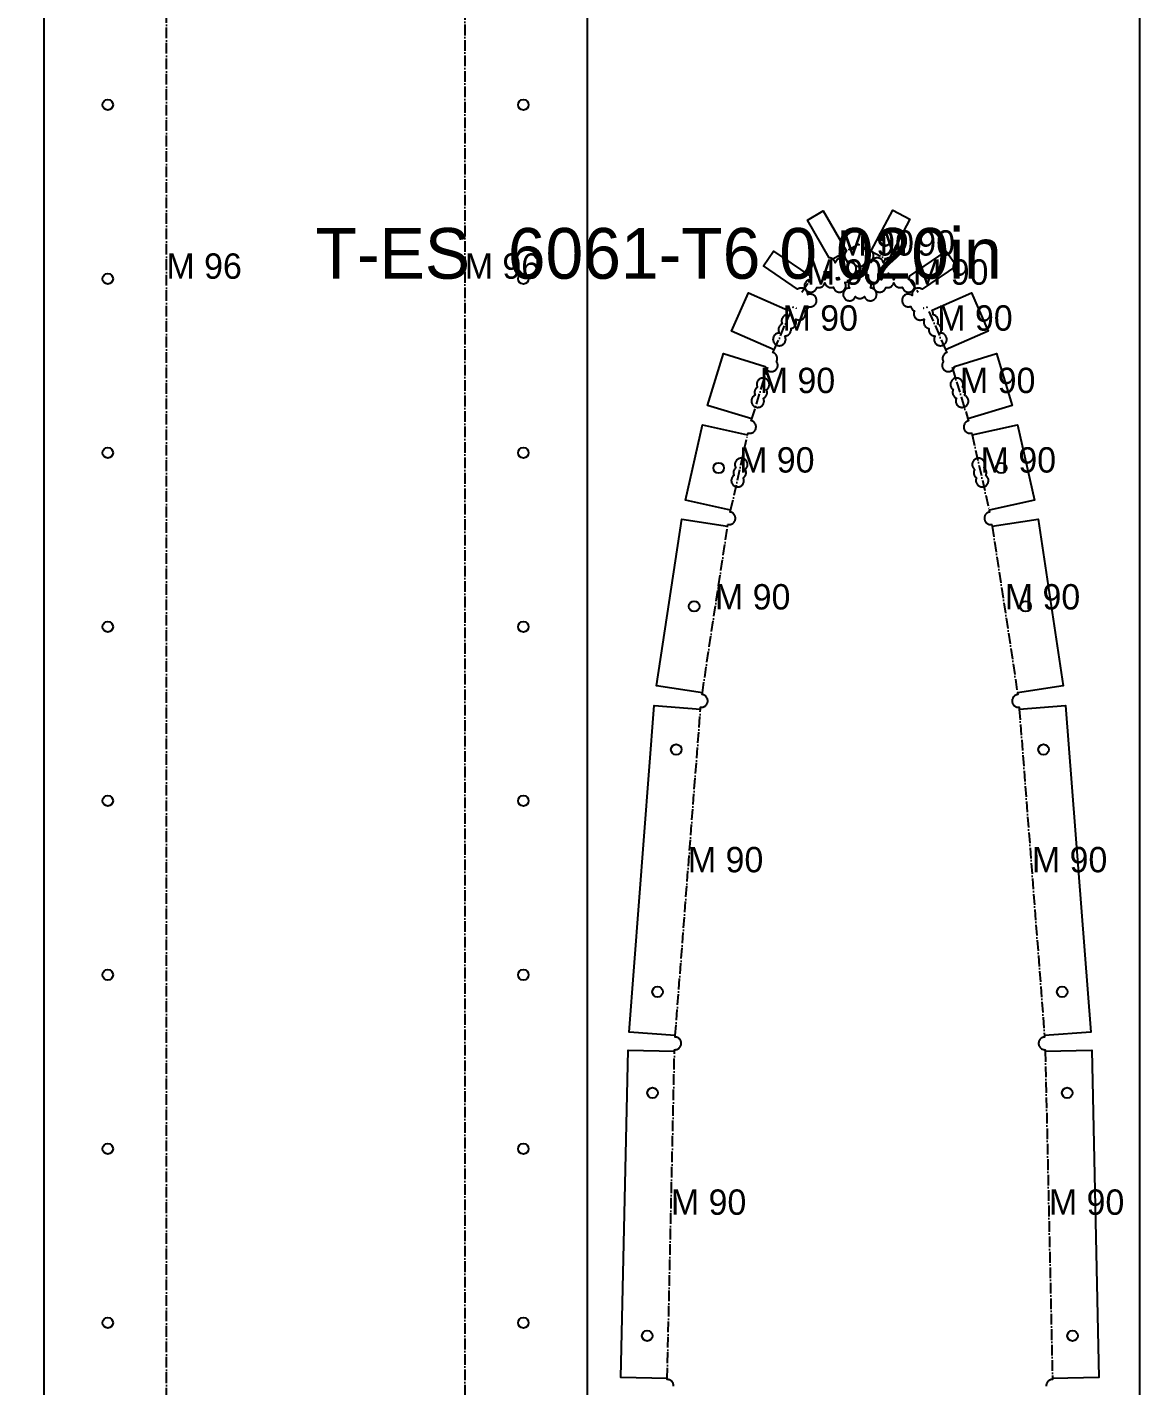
# Model space of a CAD drawing. Header units: millimetres. Extents: x 0 to 2535, y 0 to 1219.
# Drawn here: x 2174.8 to 2438, y 288.2 to 609.5 of the extents above; entities that cross this region are included whole.
import ezdxf

# ---------------------------------------------------------------- set-up
doc = ezdxf.new("R2010")
doc.units = ezdxf.units.MM
doc.linetypes.add('DASHDOT', pattern=[3.556, 2.54, -0.508, 0, -0.508])
for name, color, linetype in [('CUT', 7, 'CONTINUOUS'), ('ETCH', 8, 'CONTINUOUS'), ('HOLE', 6, 'CONTINUOUS'), ('MOUNTAIN', 5, 'DASHDOT')]:
    doc.layers.add(name, color=color, linetype=linetype)

msp = doc.modelspace()

# ---------------------------------------------------------------- linework, layer by layer
at = {"layer": 'CUT'}
for points in [[(2178.79, 1100), (2307.24, 1100), (2307.24, 0), (2178.79, 0), (2178.79, 1100)], [(2370.22, 557.34), (2370.15, 557.21), (2370.09, 557.07), (2370.05, 556.93), (2370.04, 556.91), (2370.02, 556.92), (2369.87, 556.95), (2369.73, 556.97), (2369.58, 556.97), (2369.43, 556.96), (2369.29, 556.93), (2369.19, 556.9), (2370.48, 557.65), (2370.4, 557.57), (2370.3, 557.46), (2370.22, 557.34)], [(2371.15, 558.01), (2371.05, 557.98), (2371.38, 558.17), (2371.61, 558.05), (2371.59, 558.05), (2371.44, 558.05), (2371.3, 558.04), (2371.15, 558.01)], [(2372.97, 556.86), (2372.96, 556.9), (2372.92, 557.04), (2372.86, 557.18), (2372.79, 557.31), (2372.71, 557.43), (2372.68, 557.48), (2373.64, 556.97), (2373.61, 556.97), (2373.47, 556.97), (2373.32, 556.96), (2373.17, 556.93), (2373.03, 556.89), (2372.97, 556.86)], [(2363.32, 550.16), (2363.3, 550.2), (2363.35, 550.2), (2363.5, 550.21), (2363.64, 550.24), (2363.71, 550.26), (2363.66, 550.19), (2363.59, 550.06), (2363.53, 549.93), (2363.49, 549.79), (2363.48, 549.76), (2363.44, 549.89), (2363.39, 550.03), (2363.32, 550.16)], [(2364.94, 550.9), (2364.88, 550.9), (2364.74, 550.89), (2364.59, 550.86), (2364.53, 550.85), (2364.57, 550.91), (2364.65, 551.04), (2364.7, 551.18), (2364.75, 551.32), (2364.75, 551.34), (2364.79, 551.21), (2364.85, 551.07), (2364.92, 550.94), (2364.94, 550.9)], [(2366.87, 549.99), (2366.94, 549.86), (2366.96, 549.82), (2366.91, 549.82), (2366.76, 549.81), (2366.62, 549.78), (2366.47, 549.74), (2366.41, 549.72), (2366.4, 549.75), (2366.36, 549.89), (2366.3, 550.03), (2366.24, 550.16), (2366.21, 550.2), (2366.27, 550.2), (2366.41, 550.21), (2366.56, 550.24), (2366.7, 550.28), (2366.77, 550.31), (2366.77, 550.27), (2366.82, 550.13), (2366.87, 549.99)], [(2374.25, 547.8), (2374.25, 547.81), (2374.33, 547.94), (2374.38, 548.07), (2374.43, 548.21), (2374.46, 548.36), (2374.47, 548.5), (2374.48, 548.65), (2374.46, 548.8), (2374.44, 548.94), (2374.39, 549.08), (2374.34, 549.22), (2374.27, 549.35), (2374.19, 549.47), (2374.1, 549.59), (2374, 549.69), (2373.88, 549.79), (2373.76, 549.87), (2373.63, 549.94), (2373.5, 550), (2373.36, 550.04), (2373.25, 550.06), (2373.26, 550.1), (2373.28, 550.25), (2373.28, 550.4), (2373.27, 550.54), (2373.24, 550.69), (2373.2, 550.83), (2373.14, 550.97), (2373.07, 551.1), (2372.99, 551.22), (2372.9, 551.34), (2372.8, 551.44), (2372.69, 551.54), (2372.57, 551.62), (2372.44, 551.69), (2372.3, 551.75), (2372.16, 551.79), (2372.02, 551.82), (2371.87, 551.84), (2371.72, 551.84), (2371.58, 551.83), (2371.43, 551.8), (2371.29, 551.76), (2371.15, 551.7), (2371.02, 551.64), (2370.9, 551.56), (2370.78, 551.46), (2370.68, 551.36), (2370.58, 551.25), (2370.5, 551.13), (2370.43, 551), (2370.37, 550.86), (2370.33, 550.72), (2370.3, 550.58), (2370.28, 550.43), (2370.28, 550.28), (2370.29, 550.14), (2370.31, 550.06), (2370.23, 550.05), (2370.09, 550.01), (2369.96, 549.95), (2369.83, 549.89), (2369.7, 549.81), (2369.59, 549.71), (2369.48, 549.61), (2369.39, 549.5), (2369.3, 549.38), (2369.23, 549.25), (2369.18, 549.11), (2369.13, 548.97), (2369.1, 548.83), (2369.09, 548.68), (2369.08, 548.54), (2369.1, 548.39), (2369.12, 548.24), (2369.16, 548.1), (2369.22, 547.97), (2369.29, 547.84), (2369.31, 547.8), (2369.26, 547.8), (2369.11, 547.79), (2368.96, 547.76), (2368.82, 547.72), (2368.69, 547.66), (2368.56, 547.6), (2368.43, 547.51), (2368.32, 547.42), (2368.21, 547.32), (2368.12, 547.21), (2368.03, 547.09), (2367.96, 546.96), (2367.91, 546.82), (2367.86, 546.68), (2367.83, 546.54), (2367.81, 546.39), (2367.81, 546.24), (2367.83, 546.1), (2367.85, 545.95), (2367.89, 545.81), (2367.95, 545.67), (2368.02, 545.54), (2368.1, 545.42), (2368.19, 545.31), (2368.29, 545.2), (2368.41, 545.11), (2368.53, 545.02), (2368.66, 544.95), (2368.79, 544.89), (2368.93, 544.85), (2369.08, 544.82), (2369.22, 544.8), (2369.37, 544.8), (2369.52, 544.81), (2369.66, 544.84), (2369.8, 544.88), (2369.94, 544.94), (2370.07, 545), (2370.19, 545.09), (2370.31, 545.18), (2370.41, 545.28), (2370.51, 545.39), (2370.59, 545.51), (2370.66, 545.64), (2370.72, 545.78), (2370.72, 545.78), (2370.76, 545.74), (2370.87, 545.65), (2370.99, 545.57), (2371.12, 545.49), (2371.26, 545.44), (2371.4, 545.39), (2371.54, 545.36), (2371.69, 545.35), (2371.84, 545.34), (2371.98, 545.36), (2372.13, 545.38), (2372.27, 545.43), (2372.41, 545.48), (2372.54, 545.55), (2372.66, 545.63), (2372.77, 545.72), (2372.84, 545.78), (2372.88, 545.67), (2372.95, 545.54), (2373.03, 545.42), (2373.12, 545.31), (2373.23, 545.2), (2373.34, 545.11), (2373.46, 545.02), (2373.59, 544.95), (2373.73, 544.89), (2373.87, 544.85), (2374.01, 544.82), (2374.16, 544.8), (2374.3, 544.8), (2374.45, 544.81), (2374.6, 544.84), (2374.74, 544.88), (2374.87, 544.94), (2375, 545), (2375.13, 545.09), (2375.24, 545.18), (2375.35, 545.28), (2375.44, 545.39), (2375.52, 545.51), (2375.6, 545.64), (2375.65, 545.78), (2375.7, 545.92), (2375.73, 546.06), (2375.74, 546.21), (2375.75, 546.36), (2375.73, 546.5), (2375.71, 546.65), (2375.66, 546.79), (2375.61, 546.93), (2375.54, 547.06), (2375.46, 547.18), (2375.37, 547.29), (2375.27, 547.4), (2375.15, 547.49), (2375.03, 547.58), (2374.9, 547.65), (2374.77, 547.71), (2374.63, 547.75), (2374.48, 547.78), (2374.34, 547.8), (2374.25, 547.8)], [(2376.61, 550.1), (2376.66, 550.24), (2376.66, 550.25), (2376.69, 550.25), (2376.83, 550.22), (2376.98, 550.2), (2377.07, 550.2), (2377.06, 550.19), (2376.99, 550.06), (2376.93, 549.93), (2376.89, 549.79), (2376.88, 549.77), (2376.86, 549.78), (2376.71, 549.81), (2376.57, 549.82), (2376.48, 549.82), (2376.48, 549.83), (2376.55, 549.96), (2376.61, 550.1)], [(2378.35, 550.91), (2378.42, 551.04), (2378.47, 551.18), (2378.52, 551.32), (2378.52, 551.34), (2378.56, 551.21), (2378.62, 551.07), (2378.69, 550.94), (2378.75, 550.85), (2378.72, 550.86), (2378.58, 550.89), (2378.43, 550.9), (2378.34, 550.9), (2378.35, 550.91)], [(2379.97, 550.19), (2379.9, 550.06), (2379.85, 549.93), (2379.8, 549.79), (2379.8, 549.76), (2379.76, 549.89), (2379.7, 550.03), (2379.63, 550.16), (2379.57, 550.26), (2379.6, 550.25), (2379.75, 550.22), (2379.89, 550.2), (2379.98, 550.2), (2379.97, 550.19)], [(2355.92, 543.3), (2355.95, 543.27), (2355.98, 543.26), (2355.9, 543.26), (2355.92, 543.3)], [(2356.7, 543.05), (2356.71, 543.05), (2356.7, 543.05), (2356.7, 543.05)], [(2386.73, 543.05), (2386.85, 543.05), (2386.8, 543.02), (2386.73, 543.05)], [(2387.64, 543.3), (2387.66, 543.26), (2387.58, 543.26), (2387.64, 543.3)], [(2347.36, 524.95), (2347.37, 524.8), (2347.4, 524.66), (2347.44, 524.52), (2347.5, 524.38), (2347.51, 524.36), (2347.48, 524.33), (2347.36, 524.24), (2347.26, 524.14), (2347.16, 524.03), (2347.08, 523.91), (2347.01, 523.78), (2346.95, 523.64), (2346.91, 523.5), (2346.88, 523.36), (2346.86, 523.21), (2346.86, 523.06), (2346.87, 522.92), (2346.9, 522.77), (2346.94, 522.63), (2347, 522.49), (2347.02, 522.45), (2346.97, 522.44), (2346.84, 522.37), (2346.72, 522.29), (2346.61, 522.2), (2346.5, 522.09), (2346.41, 521.98), (2346.32, 521.86), (2346.25, 521.73), (2346.19, 521.59), (2346.15, 521.45), (2346.12, 521.31), (2346.1, 521.16), (2346.1, 521.02), (2346.11, 520.87), (2346.14, 520.72), (2346.18, 520.58), (2346.24, 520.45), (2346.3, 520.32), (2346.39, 520.19), (2346.48, 520.08), (2346.58, 519.97), (2346.69, 519.88), (2346.81, 519.79), (2346.94, 519.72), (2347.08, 519.67), (2347.22, 519.62), (2347.36, 519.59), (2347.51, 519.58), (2347.66, 519.57), (2347.8, 519.59), (2347.95, 519.61), (2348.09, 519.65), (2348.23, 519.71), (2348.36, 519.78), (2348.48, 519.86), (2348.59, 519.95), (2348.7, 520.05), (2348.79, 520.17), (2348.88, 520.29), (2348.95, 520.42), (2349.01, 520.55), (2349.05, 520.69), (2349.08, 520.84), (2349.1, 520.98), (2349.1, 521.13), (2349.09, 521.28), (2349.06, 521.42), (2349.02, 521.56), (2348.96, 521.7), (2348.94, 521.74), (2348.98, 521.76), (2349.12, 521.82), (2349.24, 521.9), (2349.35, 522), (2349.46, 522.1), (2349.55, 522.21), (2349.64, 522.33), (2349.71, 522.46), (2349.77, 522.6), (2349.81, 522.74), (2349.84, 522.88), (2349.86, 523.03), (2349.86, 523.18), (2349.84, 523.32), (2349.82, 523.47), (2349.78, 523.61), (2349.72, 523.75), (2349.71, 523.77), (2349.74, 523.79), (2349.86, 523.88), (2349.96, 523.99), (2350.06, 524.1), (2350.14, 524.22), (2350.21, 524.35), (2350.27, 524.49), (2350.31, 524.63), (2350.34, 524.77), (2350.36, 524.92), (2350.36, 525.06), (2350.35, 525.21), (2350.32, 525.35), (2350.28, 525.5), (2350.22, 525.63), (2350.16, 525.76), (2350.08, 525.89), (2349.98, 526), (2349.88, 526.11), (2349.77, 526.2), (2349.65, 526.28), (2349.52, 526.36), (2349.38, 526.41), (2349.24, 526.46), (2349.1, 526.49), (2348.95, 526.5), (2348.8, 526.51), (2348.66, 526.49), (2348.51, 526.47), (2348.37, 526.42), (2348.23, 526.37), (2348.1, 526.3), (2347.98, 526.22), (2347.87, 526.13), (2347.76, 526.03), (2347.67, 525.91), (2347.58, 525.79), (2347.51, 525.66), (2347.45, 525.53), (2347.41, 525.39), (2347.38, 525.24), (2347.36, 525.1), (2347.36, 524.95)], [(2396.12, 525.5), (2396.06, 525.63), (2395.99, 525.76), (2395.91, 525.89), (2395.82, 526), (2395.72, 526.11), (2395.61, 526.2), (2395.48, 526.28), (2395.36, 526.36), (2395.22, 526.41), (2395.08, 526.46), (2394.94, 526.49), (2394.79, 526.5), (2394.64, 526.51), (2394.5, 526.49), (2394.35, 526.47), (2394.21, 526.42), (2394.07, 526.37), (2393.94, 526.3), (2393.82, 526.22), (2393.7, 526.13), (2393.6, 526.03), (2393.5, 525.91), (2393.42, 525.79), (2393.35, 525.66), (2393.29, 525.53), (2393.25, 525.39), (2393.22, 525.24), (2393.2, 525.1), (2393.2, 524.95), (2393.21, 524.8), (2393.24, 524.66), (2393.28, 524.52), (2393.34, 524.38), (2393.4, 524.25), (2393.48, 524.13), (2393.58, 524.01), (2393.68, 523.91), (2393.79, 523.81), (2393.85, 523.77), (2393.79, 523.64), (2393.75, 523.5), (2393.72, 523.36), (2393.7, 523.21), (2393.7, 523.06), (2393.71, 522.92), (2393.74, 522.77), (2393.78, 522.63), (2393.84, 522.49), (2393.91, 522.36), (2393.99, 522.24), (2394.08, 522.12), (2394.18, 522.02), (2394.29, 521.93), (2394.41, 521.84), (2394.54, 521.77), (2394.62, 521.74), (2394.61, 521.73), (2394.55, 521.59), (2394.51, 521.45), (2394.48, 521.31), (2394.46, 521.16), (2394.46, 521.02), (2394.47, 520.87), (2394.5, 520.72), (2394.54, 520.58), (2394.6, 520.45), (2394.66, 520.32), (2394.74, 520.19), (2394.84, 520.08), (2394.94, 519.97), (2395.05, 519.88), (2395.17, 519.79), (2395.3, 519.72), (2395.44, 519.67), (2395.58, 519.62), (2395.72, 519.59), (2395.87, 519.58), (2396.02, 519.57), (2396.16, 519.59), (2396.31, 519.61), (2396.45, 519.65), (2396.59, 519.71), (2396.72, 519.78), (2396.84, 519.86), (2396.95, 519.95), (2397.06, 520.05), (2397.15, 520.17), (2397.24, 520.29), (2397.31, 520.42), (2397.37, 520.55), (2397.41, 520.69), (2397.44, 520.84), (2397.46, 520.98), (2397.46, 521.13), (2397.45, 521.28), (2397.42, 521.42), (2397.38, 521.56), (2397.32, 521.7), (2397.25, 521.83), (2397.17, 521.95), (2397.08, 522.07), (2396.98, 522.17), (2396.87, 522.27), (2396.74, 522.35), (2396.62, 522.42), (2396.54, 522.45), (2396.55, 522.46), (2396.61, 522.6), (2396.65, 522.74), (2396.68, 522.88), (2396.7, 523.03), (2396.7, 523.18), (2396.69, 523.32), (2396.66, 523.47), (2396.62, 523.61), (2396.56, 523.75), (2396.5, 523.88), (2396.42, 524), (2396.32, 524.11), (2396.22, 524.22), (2396.11, 524.31), (2396.05, 524.35), (2396.11, 524.49), (2396.15, 524.63), (2396.18, 524.77), (2396.2, 524.92), (2396.2, 525.06), (2396.18, 525.21), (2396.16, 525.35), (2396.12, 525.5)], [(2342.36, 506.7), (2342.31, 506.57), (2342.26, 506.43), (2342.23, 506.28), (2342.21, 506.14), (2342.21, 505.99), (2342.23, 505.84), (2342.25, 505.7), (2342.29, 505.56), (2342.35, 505.42), (2342.41, 505.31), (2342.36, 505.27), (2342.25, 505.17), (2342.16, 505.06), (2342.08, 504.94), (2342.01, 504.81), (2341.95, 504.67), (2341.9, 504.53), (2341.87, 504.39), (2341.86, 504.24), (2341.86, 504.09), (2341.87, 503.95), (2341.9, 503.8), (2341.94, 503.66), (2341.99, 503.53), (2342, 503.5), (2341.97, 503.48), (2341.86, 503.39), (2341.75, 503.28), (2341.66, 503.17), (2341.58, 503.05), (2341.5, 502.92), (2341.45, 502.79), (2341.4, 502.65), (2341.37, 502.5), (2341.36, 502.35), (2341.35, 502.21), (2341.37, 502.06), (2341.39, 501.92), (2341.43, 501.77), (2341.49, 501.64), (2341.56, 501.51), (2341.64, 501.38), (2341.73, 501.27), (2341.83, 501.16), (2341.95, 501.07), (2342.07, 500.99), (2342.2, 500.92), (2342.33, 500.86), (2342.47, 500.81), (2342.62, 500.78), (2342.76, 500.77), (2342.91, 500.77), (2343.06, 500.78), (2343.2, 500.81), (2343.34, 500.85), (2343.48, 500.9), (2343.61, 500.97), (2343.73, 501.05), (2343.85, 501.14), (2343.95, 501.24), (2344.05, 501.36), (2344.13, 501.48), (2344.2, 501.61), (2344.26, 501.74), (2344.3, 501.88), (2344.33, 502.03), (2344.35, 502.17), (2344.35, 502.32), (2344.34, 502.47), (2344.31, 502.61), (2344.27, 502.75), (2344.22, 502.89), (2344.2, 502.92), (2344.23, 502.94), (2344.35, 503.03), (2344.45, 503.13), (2344.55, 503.24), (2344.63, 503.37), (2344.7, 503.49), (2344.76, 503.63), (2344.81, 503.77), (2344.84, 503.91), (2344.85, 504.06), (2344.85, 504.21), (2344.84, 504.35), (2344.81, 504.5), (2344.77, 504.64), (2344.72, 504.78), (2344.66, 504.89), (2344.71, 504.92), (2344.81, 505.03), (2344.91, 505.14), (2344.99, 505.26), (2345.06, 505.39), (2345.12, 505.52), (2345.16, 505.66), (2345.19, 505.81), (2345.21, 505.96), (2345.21, 506.1), (2345.2, 506.25), (2345.17, 506.39), (2345.13, 506.53), (2345.07, 506.67), (2345.01, 506.8), (2344.93, 506.93), (2344.83, 507.04), (2344.73, 507.15), (2344.62, 507.24), (2344.5, 507.32), (2344.37, 507.39), (2344.23, 507.45), (2344.09, 507.5), (2343.95, 507.53), (2343.8, 507.54), (2343.65, 507.54), (2343.51, 507.53), (2343.36, 507.5), (2343.22, 507.46), (2343.09, 507.41), (2342.96, 507.34), (2342.83, 507.26), (2342.72, 507.17), (2342.61, 507.07), (2342.52, 506.95), (2342.43, 506.83), (2342.36, 506.7)], [(2400.5, 507.39), (2400.37, 507.45), (2400.23, 507.5), (2400.08, 507.53), (2399.94, 507.54), (2399.79, 507.54), (2399.64, 507.53), (2399.5, 507.5), (2399.36, 507.46), (2399.22, 507.41), (2399.09, 507.34), (2398.97, 507.26), (2398.85, 507.17), (2398.75, 507.07), (2398.65, 506.95), (2398.57, 506.83), (2398.5, 506.7), (2398.44, 506.57), (2398.4, 506.43), (2398.37, 506.28), (2398.35, 506.14), (2398.35, 505.99), (2398.36, 505.84), (2398.39, 505.7), (2398.43, 505.56), (2398.48, 505.42), (2398.55, 505.29), (2398.63, 505.17), (2398.72, 505.05), (2398.83, 504.95), (2398.9, 504.89), (2398.86, 504.81), (2398.8, 504.67), (2398.75, 504.53), (2398.72, 504.39), (2398.71, 504.24), (2398.71, 504.09), (2398.72, 503.95), (2398.75, 503.8), (2398.79, 503.66), (2398.84, 503.53), (2398.91, 503.39), (2398.99, 503.27), (2399.08, 503.16), (2399.18, 503.05), (2399.3, 502.96), (2399.36, 502.92), (2399.3, 502.79), (2399.26, 502.65), (2399.23, 502.5), (2399.21, 502.35), (2399.21, 502.21), (2399.22, 502.06), (2399.25, 501.92), (2399.29, 501.77), (2399.34, 501.64), (2399.41, 501.51), (2399.49, 501.38), (2399.58, 501.27), (2399.69, 501.16), (2399.8, 501.07), (2399.92, 500.99), (2400.05, 500.92), (2400.19, 500.86), (2400.33, 500.81), (2400.47, 500.78), (2400.62, 500.77), (2400.76, 500.77), (2400.91, 500.78), (2401.05, 500.81), (2401.2, 500.85), (2401.33, 500.9), (2401.46, 500.97), (2401.59, 501.05), (2401.7, 501.14), (2401.81, 501.24), (2401.9, 501.36), (2401.98, 501.48), (2402.06, 501.61), (2402.11, 501.74), (2402.16, 501.88), (2402.19, 502.03), (2402.2, 502.17), (2402.21, 502.32), (2402.19, 502.47), (2402.17, 502.61), (2402.12, 502.75), (2402.07, 502.89), (2402, 503.02), (2401.92, 503.14), (2401.83, 503.26), (2401.73, 503.36), (2401.61, 503.46), (2401.56, 503.5), (2401.61, 503.63), (2401.66, 503.77), (2401.69, 503.91), (2401.7, 504.06), (2401.7, 504.21), (2401.69, 504.35), (2401.66, 504.5), (2401.62, 504.64), (2401.57, 504.78), (2401.5, 504.91), (2401.42, 505.03), (2401.33, 505.15), (2401.22, 505.25), (2401.15, 505.31), (2401.2, 505.39), (2401.25, 505.52), (2401.3, 505.66), (2401.33, 505.81), (2401.34, 505.96), (2401.35, 506.1), (2401.33, 506.25), (2401.31, 506.39), (2401.27, 506.53), (2401.21, 506.67), (2401.14, 506.8), (2401.06, 506.93), (2400.97, 507.04), (2400.87, 507.15), (2400.75, 507.24), (2400.63, 507.32), (2400.5, 507.39)]]:
    msp.add_lwpolyline(points, close=True, dxfattribs=at)
msp.add_lwpolyline([(2327.71, 288.08), (2327.71, 288.23), (2327.7, 288.37), (2327.67, 288.52), (2327.63, 288.66), (2327.58, 288.8), (2327.51, 288.93), (2327.43, 289.05), (2327.34, 289.17), (2327.23, 289.27), (2327.12, 289.37), (2327, 289.45), (2326.87, 289.52), (2326.74, 289.58), (2326.6, 289.62), (2326.45, 289.65), (2326.31, 289.67), (2326.21, 289.67), (2326.22, 289.91), (2315.25, 290.15), (2316.95, 367.58), (2327.92, 367.34), (2327.93, 367.67), (2328.07, 367.67), (2328.22, 367.68), (2328.36, 367.71), (2328.5, 367.75), (2328.64, 367.81), (2328.77, 367.87), (2328.89, 367.95), (2329.01, 368.05), (2329.11, 368.15), (2329.21, 368.26), (2329.29, 368.38), (2329.36, 368.51), (2329.42, 368.65), (2329.46, 368.79), (2329.49, 368.93), (2329.51, 369.08), (2329.51, 369.23), (2329.5, 369.37), (2329.47, 369.52), (2329.43, 369.66), (2329.38, 369.79), (2329.31, 369.92), (2329.23, 370.05), (2329.14, 370.16), (2329.03, 370.27), (2328.92, 370.36), (2328.8, 370.45), (2328.67, 370.52), (2328.53, 370.57), (2328.39, 370.62), (2328.25, 370.65), (2328.1, 370.67), (2328.08, 370.67), (2328.1, 371), (2317.16, 371.84), (2323.13, 449.08), (2334.07, 448.23), (2334.1, 448.68), (2334.2, 448.67), (2334.34, 448.66), (2334.49, 448.68), (2334.64, 448.7), (2334.78, 448.74), (2334.91, 448.8), (2335.04, 448.87), (2335.17, 448.95), (2335.28, 449.04), (2335.39, 449.14), (2335.48, 449.26), (2335.57, 449.38), (2335.64, 449.51), (2335.69, 449.64), (2335.74, 449.78), (2335.77, 449.93), (2335.79, 450.07), (2335.79, 450.22), (2335.77, 450.37), (2335.75, 450.51), (2335.71, 450.65), (2335.65, 450.79), (2335.58, 450.92), (2335.5, 451.04), (2335.41, 451.16), (2335.31, 451.26), (2335.19, 451.36), (2335.07, 451.44), (2334.94, 451.51), (2334.81, 451.57), (2334.67, 451.61), (2334.52, 451.64), (2334.44, 451.65), (2334.51, 452.09), (2323.66, 453.74), (2329.64, 493.11), (2340.49, 491.46), (2340.55, 491.89), (2340.61, 491.88), (2340.75, 491.86), (2340.9, 491.86), (2341.05, 491.87), (2341.19, 491.9), (2341.33, 491.94), (2341.47, 491.99), (2341.6, 492.06), (2341.72, 492.14), (2341.84, 492.24), (2341.94, 492.34), (2342.04, 492.45), (2342.12, 492.57), (2342.19, 492.7), (2342.25, 492.84), (2342.29, 492.98), (2342.32, 493.12), (2342.34, 493.27), (2342.34, 493.41), (2342.33, 493.56), (2342.3, 493.71), (2342.26, 493.85), (2342.21, 493.98), (2342.14, 494.11), (2342.06, 494.24), (2341.96, 494.35), (2341.86, 494.46), (2341.75, 494.55), (2341.63, 494.64), (2341.5, 494.71), (2341.36, 494.76), (2341.22, 494.81), (2341.1, 494.83), (2341.2, 495.25), (2330.5, 497.67), (2334.52, 515.48), (2345.22, 513.06), (2345.32, 513.51), (2345.34, 513.5), (2345.49, 513.47), (2345.63, 513.45), (2345.78, 513.45), (2345.93, 513.47), (2346.07, 513.49), (2346.21, 513.53), (2346.35, 513.59), (2346.48, 513.66), (2346.6, 513.74), (2346.72, 513.83), (2346.82, 513.93), (2346.92, 514.04), (2347, 514.17), (2347.07, 514.3), (2347.13, 514.43), (2347.17, 514.57), (2347.2, 514.72), (2347.22, 514.86), (2347.22, 515.01), (2347.21, 515.16), (2347.18, 515.3), (2347.14, 515.44), (2347.09, 515.58), (2347.02, 515.71), (2346.94, 515.83), (2346.85, 515.95), (2346.74, 516.05), (2346.63, 516.15), (2346.51, 516.23), (2346.38, 516.3), (2346.24, 516.36), (2346.1, 516.4), (2346.09, 516.41), (2346.22, 516.84), (2335.74, 520.06), (2339.49, 532.3), (2349.37, 529.27), (2349.39, 529.2), (2349.43, 529.06), (2349.48, 528.92), (2349.55, 528.79), (2349.63, 528.67), (2349.72, 528.55), (2349.83, 528.45), (2349.94, 528.35), (2350.06, 528.27), (2350.19, 528.2), (2350.32, 528.14), (2350.46, 528.1), (2350.61, 528.07), (2350.76, 528.05), (2350.9, 528.05), (2351.05, 528.06), (2351.19, 528.09), (2351.34, 528.13), (2351.47, 528.19), (2351.6, 528.25), (2351.73, 528.33), (2351.84, 528.43), (2351.95, 528.53), (2352.04, 528.64), (2352.12, 528.76), (2352.19, 528.89), (2352.25, 529.03), (2352.3, 529.17), (2352.33, 529.31), (2352.34, 529.46), (2352.34, 529.61), (2352.33, 529.75), (2352.3, 529.9), (2352.26, 530.04), (2352.21, 530.17), (2352.14, 530.31), (2352.06, 530.43), (2352.09, 530.47), (2352.14, 530.61), (2352.19, 530.75), (2352.22, 530.89), (2352.24, 531.04), (2352.24, 531.18), (2352.22, 531.33), (2352.2, 531.48), (2352.16, 531.62), (2352.1, 531.75), (2352.03, 531.88), (2351.95, 532.01), (2351.86, 532.12), (2351.76, 532.23), (2351.65, 532.32), (2351.52, 532.41), (2351.39, 532.48), (2351.26, 532.53), (2351.22, 532.55), (2351.5, 533.17), (2341.44, 537.57), (2345.41, 546.65), (2354.71, 542.59), (2354.67, 542.54), (2354.6, 542.41), (2354.54, 542.28), (2354.5, 542.14), (2354.47, 541.99), (2354.45, 541.85), (2354.45, 541.7), (2354.46, 541.55), (2354.48, 541.48), (2354.4, 541.47), (2354.26, 541.43), (2354.13, 541.37), (2354, 541.3), (2353.87, 541.22), (2353.76, 541.13), (2353.65, 541.03), (2353.56, 540.92), (2353.47, 540.79), (2353.4, 540.67), (2353.35, 540.53), (2353.3, 540.39), (2353.27, 540.25), (2353.26, 540.1), (2353.25, 539.95), (2353.27, 539.81), (2353.29, 539.66), (2353.33, 539.52), (2353.39, 539.38), (2353.41, 539.34), (2353.37, 539.32), (2353.24, 539.26), (2353.11, 539.18), (2353, 539.08), (2352.89, 538.98), (2352.8, 538.87), (2352.72, 538.75), (2352.65, 538.62), (2352.59, 538.48), (2352.54, 538.34), (2352.51, 538.2), (2352.5, 538.05), (2352.5, 537.9), (2352.51, 537.76), (2352.53, 537.61), (2352.58, 537.47), (2352.63, 537.34), (2352.7, 537.2), (2352.72, 537.17), (2352.67, 537.17), (2352.52, 537.16), (2352.38, 537.13), (2352.23, 537.09), (2352.1, 537.03), (2351.97, 536.96), (2351.84, 536.88), (2351.73, 536.79), (2351.62, 536.69), (2351.53, 536.58), (2351.45, 536.46), (2351.37, 536.33), (2351.32, 536.19), (2351.27, 536.05), (2351.24, 535.91), (2351.23, 535.76), (2351.22, 535.61), (2351.24, 535.47), (2351.26, 535.32), (2351.31, 535.18), (2351.36, 535.04), (2351.43, 534.91), (2351.51, 534.79), (2351.6, 534.67), (2351.7, 534.57), (2351.82, 534.47), (2351.94, 534.39), (2352.07, 534.32), (2352.2, 534.26), (2352.34, 534.22), (2352.49, 534.19), (2352.63, 534.17), (2352.78, 534.17), (2352.93, 534.18), (2353.07, 534.21), (2353.21, 534.25), (2353.35, 534.31), (2353.48, 534.37), (2353.6, 534.45), (2353.72, 534.55), (2353.82, 534.65), (2353.92, 534.76), (2354, 534.88), (2354.07, 535.01), (2354.13, 535.15), (2354.17, 535.29), (2354.2, 535.43), (2354.22, 535.58), (2354.22, 535.73), (2354.21, 535.87), (2354.18, 536.02), (2354.14, 536.16), (2354.09, 536.3), (2354.02, 536.43), (2353.99, 536.46), (2354.05, 536.46), (2354.2, 536.48), (2354.34, 536.5), (2354.48, 536.54), (2354.62, 536.6), (2354.75, 536.67), (2354.87, 536.75), (2354.99, 536.84), (2355.09, 536.94), (2355.19, 537.05), (2355.27, 537.18), (2355.34, 537.3), (2355.4, 537.44), (2355.44, 537.58), (2355.48, 537.72), (2355.49, 537.87), (2355.49, 538.02), (2355.48, 538.16), (2355.47, 538.24), (2355.54, 538.25), (2355.68, 538.29), (2355.82, 538.35), (2355.95, 538.42), (2356.07, 538.5), (2356.19, 538.59), (2356.29, 538.69), (2356.39, 538.8), (2356.47, 538.92), (2356.54, 539.05), (2356.6, 539.19), (2356.64, 539.33), (2356.67, 539.47), (2356.69, 539.62), (2356.69, 539.77), (2356.68, 539.91), (2356.65, 540.06), (2356.61, 540.2), (2356.55, 540.34), (2356.53, 540.38), (2356.58, 540.39), (2356.66, 540.44), (2356.76, 540.39), (2356.9, 540.33), (2357.04, 540.28), (2357.18, 540.25), (2357.33, 540.24), (2357.48, 540.24), (2357.62, 540.25), (2357.77, 540.28), (2357.91, 540.32), (2358.05, 540.37), (2358.18, 540.44), (2358.3, 540.52), (2358.41, 540.61), (2358.52, 540.72), (2358.61, 540.83), (2358.7, 540.95), (2358.77, 541.08), (2358.83, 541.21), (2358.87, 541.35), (2358.9, 541.5), (2358.92, 541.64), (2358.92, 541.79), (2358.91, 541.94), (2358.88, 542.08), (2358.84, 542.22), (2358.78, 542.36), (2358.76, 542.4), (2358.8, 542.42), (2358.93, 542.49), (2359.06, 542.57), (2359.17, 542.66), (2359.28, 542.76), (2359.37, 542.88), (2359.46, 543), (2359.53, 543.13), (2359.58, 543.26), (2359.63, 543.4), (2359.63, 543.42), (2359.66, 543.41), (2359.8, 543.38), (2359.95, 543.37), (2360.1, 543.36), (2360.24, 543.38), (2360.39, 543.4), (2360.53, 543.44), (2360.67, 543.5), (2360.8, 543.57), (2360.92, 543.65), (2361.04, 543.74), (2361.14, 543.84), (2361.24, 543.96), (2361.32, 544.08), (2361.39, 544.21), (2361.45, 544.34), (2361.49, 544.48), (2361.52, 544.63), (2361.54, 544.77), (2361.54, 544.92), (2361.53, 545.07), (2361.5, 545.21), (2361.46, 545.35), (2361.4, 545.49), (2361.34, 545.62), (2361.26, 545.74), (2361.16, 545.86), (2361.06, 545.96), (2360.95, 546.06), (2360.83, 546.14), (2360.7, 546.21), (2360.56, 546.27), (2360.42, 546.31), (2360.28, 546.34), (2360.13, 546.36), (2359.98, 546.36), (2359.84, 546.35), (2359.69, 546.32), (2359.55, 546.28), (2359.43, 546.23), (2359.43, 546.36), (2359.42, 546.5), (2359.39, 546.65), (2359.35, 546.79), (2359.3, 546.93), (2359.23, 547.06), (2359.15, 547.18), (2359.06, 547.29), (2358.95, 547.4), (2358.84, 547.49), (2358.72, 547.58), (2358.59, 547.65), (2358.46, 547.71), (2358.32, 547.75), (2358.17, 547.78), (2358.03, 547.8), (2357.88, 547.8), (2357.73, 547.79), (2357.59, 547.76), (2357.45, 547.72), (2357.31, 547.66), (2357.18, 547.6), (2357.05, 547.51), (2357.04, 547.5), (2348.95, 553.04), (2351.35, 556.54), (2359.94, 550.66), (2359.94, 550.56), (2359.95, 550.41), (2359.97, 550.27), (2360.02, 550.13), (2360.07, 549.99), (2360.14, 549.86), (2360.16, 549.82), (2360.11, 549.82), (2359.96, 549.81), (2359.82, 549.78), (2359.67, 549.74), (2359.54, 549.69), (2359.41, 549.62), (2359.28, 549.54), (2359.17, 549.45), (2359.06, 549.34), (2358.97, 549.23), (2358.89, 549.11), (2358.81, 548.98), (2358.76, 548.85), (2358.71, 548.71), (2358.68, 548.56), (2358.67, 548.42), (2358.66, 548.27), (2358.68, 548.12), (2358.7, 547.98), (2358.75, 547.84), (2358.8, 547.7), (2358.87, 547.57), (2358.95, 547.44), (2359.04, 547.33), (2359.04, 547.33), (2359.14, 547.22), (2359.26, 547.13), (2359.38, 547.05), (2359.51, 546.98), (2359.64, 546.92), (2359.78, 546.87), (2359.93, 546.84), (2360.07, 546.83), (2360.22, 546.83), (2360.37, 546.84), (2360.51, 546.87), (2360.65, 546.91), (2360.79, 546.96), (2360.92, 547.03), (2361.04, 547.11), (2361.16, 547.2), (2361.26, 547.31), (2361.36, 547.42), (2361.44, 547.54), (2361.51, 547.67), (2361.57, 547.8), (2361.61, 547.94), (2361.62, 547.96), (2361.65, 547.95), (2361.79, 547.92), (2361.94, 547.91), (2362.08, 547.91), (2362.23, 547.92), (2362.37, 547.95), (2362.52, 547.99), (2362.65, 548.04), (2362.78, 548.11), (2362.91, 548.19), (2363.02, 548.28), (2363.13, 548.39), (2363.22, 548.5), (2363.3, 548.62), (2363.38, 548.75), (2363.43, 548.88), (2363.48, 549.02), (2363.48, 549.05), (2363.52, 548.92), (2363.58, 548.78), (2363.65, 548.65), (2363.73, 548.52), (2363.82, 548.41), (2363.92, 548.3), (2364.03, 548.21), (2364.16, 548.13), (2364.28, 548.06), (2364.42, 548), (2364.56, 547.95), (2364.7, 547.92), (2364.85, 547.91), (2365, 547.91), (2365.14, 547.92), (2365.29, 547.95), (2365.43, 547.99), (2365.5, 548.01), (2365.5, 547.98), (2365.55, 547.84), (2365.6, 547.7), (2365.67, 547.57), (2365.75, 547.44), (2365.84, 547.33), (2365.94, 547.22), (2366.06, 547.13), (2366.18, 547.05), (2366.31, 546.98), (2366.44, 546.92), (2366.58, 546.87), (2366.73, 546.84), (2366.87, 546.83), (2367.02, 546.83), (2367.17, 546.84), (2367.31, 546.87), (2367.45, 546.91), (2367.59, 546.96), (2367.72, 547.03), (2367.84, 547.11), (2367.96, 547.2), (2368.06, 547.31), (2368.16, 547.42), (2368.24, 547.54), (2368.31, 547.67), (2368.37, 547.8), (2368.41, 547.94), (2368.44, 548.09), (2368.46, 548.23), (2368.46, 548.38), (2368.45, 548.53), (2368.42, 548.67), (2368.38, 548.81), (2368.33, 548.95), (2368.26, 549.08), (2368.23, 549.12), (2368.29, 549.12), (2368.44, 549.13), (2368.58, 549.16), (2368.72, 549.2), (2368.86, 549.25), (2368.99, 549.32), (2369.11, 549.4), (2369.23, 549.49), (2369.33, 549.6), (2369.43, 549.71), (2369.51, 549.83), (2369.58, 549.96), (2369.64, 550.1), (2369.68, 550.24), (2369.72, 550.38), (2369.73, 550.53), (2369.73, 550.67), (2369.72, 550.82), (2369.71, 550.89), (2369.78, 550.91), (2369.92, 550.95), (2370.06, 551), (2370.19, 551.07), (2370.31, 551.15), (2370.43, 551.24), (2370.53, 551.35), (2370.63, 551.46), (2370.71, 551.58), (2370.78, 551.71), (2370.84, 551.84), (2370.88, 551.98), (2370.91, 552.13), (2370.93, 552.28), (2370.93, 552.42), (2370.92, 552.57), (2370.89, 552.71), (2370.85, 552.86), (2370.79, 552.99), (2370.73, 553.12), (2370.65, 553.25), (2370.55, 553.36), (2370.45, 553.47), (2370.34, 553.56), (2370.22, 553.64), (2370.09, 553.71), (2369.95, 553.77), (2369.81, 553.82), (2369.67, 553.85), (2369.52, 553.86), (2369.37, 553.86), (2369.23, 553.85), (2369.08, 553.82), (2368.94, 553.78), (2368.87, 553.76), (2368.87, 553.79), (2368.83, 553.94), (2368.77, 554.07), (2368.7, 554.2), (2368.62, 554.33), (2368.53, 554.44), (2368.43, 554.55), (2368.32, 554.64), (2368.19, 554.72), (2368.06, 554.79), (2367.93, 554.85), (2367.79, 554.9), (2367.64, 554.93), (2367.5, 554.94), (2367.35, 554.94), (2367.2, 554.93), (2367.06, 554.9), (2366.92, 554.86), (2366.78, 554.81), (2366.65, 554.74), (2366.53, 554.66), (2366.41, 554.57), (2366.31, 554.47), (2366.21, 554.35), (2366.13, 554.23), (2366.06, 554.1), (2366, 553.97), (2365.96, 553.83), (2365.95, 553.8), (2365.91, 553.94), (2365.86, 554.07), (2365.79, 554.2), (2365.71, 554.33), (2365.62, 554.44), (2365.51, 554.55), (2365.4, 554.64), (2365.28, 554.72), (2365.15, 554.79), (2365.02, 554.85), (2364.87, 554.9), (2364.73, 554.93), (2364.58, 554.94), (2364.54, 554.94), (2359.36, 563.88), (2363.08, 566.04), (2368.59, 556.55), (2368.62, 556.57), (2368.54, 556.49), (2368.44, 556.38), (2368.36, 556.26), (2368.29, 556.13), (2368.23, 555.99), (2368.19, 555.85), (2368.16, 555.71), (2368.14, 555.56), (2368.14, 555.41), (2368.15, 555.27), (2368.18, 555.12), (2368.22, 554.98), (2368.27, 554.84), (2368.34, 554.71), (2368.42, 554.59), (2368.51, 554.48), (2368.62, 554.37), (2368.73, 554.28), (2368.85, 554.19), (2368.98, 554.12), (2369.12, 554.06), (2369.26, 554.02), (2369.4, 553.99), (2369.55, 553.97), (2369.69, 553.97), (2369.84, 553.98), (2369.98, 554.01), (2370.13, 554.05), (2370.19, 554.08), (2370.2, 554.04), (2370.24, 553.9), (2370.3, 553.76), (2370.36, 553.63), (2370.44, 553.51), (2370.54, 553.4), (2370.64, 553.29), (2370.75, 553.2), (2370.87, 553.11), (2371, 553.04), (2371.14, 552.98), (2371.28, 552.94), (2371.42, 552.91), (2371.57, 552.89), (2371.72, 552.89), (2371.86, 552.9), (2372.01, 552.93), (2372.15, 552.97), (2372.29, 553.03), (2372.42, 553.1), (2372.54, 553.18), (2372.65, 553.27), (2372.76, 553.37), (2372.85, 553.48), (2372.94, 553.61), (2373.01, 553.73), (2373.07, 553.87), (2373.11, 554.01), (2373.11, 554.03), (2373.14, 554.02), (2373.29, 553.99), (2373.43, 553.97), (2373.58, 553.97), (2373.73, 553.98), (2373.87, 554.01), (2374.01, 554.05), (2374.15, 554.11), (2374.28, 554.18), (2374.4, 554.26), (2374.52, 554.35), (2374.62, 554.45), (2374.72, 554.56), (2374.8, 554.69), (2374.87, 554.81), (2374.93, 554.95), (2374.97, 555.09), (2375, 555.23), (2375.02, 555.38), (2375.02, 555.53), (2375.01, 555.67), (2374.98, 555.82), (2374.94, 555.96), (2374.89, 556.1), (2374.82, 556.23), (2374.74, 556.35), (2374.65, 556.47), (2374.54, 556.57), (2374.46, 556.64), (2379.58, 566.23), (2383.63, 564.07), (2378.76, 554.94), (2378.73, 554.94), (2378.58, 554.93), (2378.44, 554.9), (2378.3, 554.86), (2378.16, 554.81), (2378.03, 554.74), (2377.91, 554.66), (2377.79, 554.57), (2377.69, 554.47), (2377.59, 554.35), (2377.51, 554.23), (2377.44, 554.1), (2377.38, 553.97), (2377.33, 553.83), (2377.33, 553.8), (2377.29, 553.94), (2377.23, 554.07), (2377.17, 554.2), (2377.09, 554.33), (2376.99, 554.44), (2376.89, 554.55), (2376.78, 554.64), (2376.66, 554.72), (2376.53, 554.79), (2376.39, 554.85), (2376.25, 554.9), (2376.11, 554.93), (2375.96, 554.94), (2375.81, 554.94), (2375.67, 554.93), (2375.52, 554.9), (2375.38, 554.86), (2375.25, 554.81), (2375.11, 554.74), (2374.99, 554.66), (2374.88, 554.57), (2374.77, 554.47), (2374.68, 554.35), (2374.59, 554.23), (2374.52, 554.1), (2374.46, 553.97), (2374.42, 553.83), (2374.42, 553.81), (2374.39, 553.82), (2374.25, 553.85), (2374.1, 553.86), (2373.95, 553.86), (2373.8, 553.85), (2373.66, 553.82), (2373.52, 553.78), (2373.38, 553.73), (2373.25, 553.66), (2373.13, 553.58), (2373.01, 553.49), (2372.91, 553.39), (2372.81, 553.27), (2372.73, 553.15), (2372.66, 553.02), (2372.6, 552.89), (2372.56, 552.75), (2372.53, 552.6), (2372.51, 552.46), (2372.51, 552.31), (2372.52, 552.16), (2372.55, 552.02), (2372.59, 551.88), (2372.65, 551.74), (2372.71, 551.61), (2372.79, 551.49), (2372.89, 551.37), (2372.99, 551.27), (2373.1, 551.17), (2373.22, 551.09), (2373.35, 551.02), (2373.49, 550.96), (2373.63, 550.91), (2373.73, 550.89), (2373.72, 550.85), (2373.71, 550.71), (2373.71, 550.56), (2373.72, 550.41), (2373.75, 550.27), (2373.79, 550.13), (2373.84, 549.99), (2373.91, 549.86), (2373.99, 549.74), (2374.08, 549.62), (2374.19, 549.52), (2374.3, 549.42), (2374.42, 549.34), (2374.55, 549.27), (2374.68, 549.21), (2374.82, 549.17), (2374.97, 549.14), (2375.11, 549.12), (2375.2, 549.12), (2375.2, 549.11), (2375.13, 548.98), (2375.07, 548.85), (2375.02, 548.71), (2374.99, 548.56), (2374.98, 548.42), (2374.98, 548.27), (2374.99, 548.12), (2375.02, 547.98), (2375.06, 547.84), (2375.11, 547.7), (2375.18, 547.57), (2375.26, 547.44), (2375.35, 547.33), (2375.46, 547.22), (2375.57, 547.13), (2375.69, 547.05), (2375.82, 546.98), (2375.95, 546.92), (2376.09, 546.87), (2376.24, 546.84), (2376.39, 546.83), (2376.53, 546.83), (2376.68, 546.84), (2376.82, 546.87), (2376.97, 546.91), (2377.1, 546.96), (2377.23, 547.03), (2377.36, 547.11), (2377.47, 547.2), (2377.58, 547.31), (2377.67, 547.42), (2377.75, 547.54), (2377.82, 547.67), (2377.88, 547.8), (2377.93, 547.94), (2377.93, 547.96), (2377.96, 547.95), (2378.1, 547.92), (2378.25, 547.91), (2378.4, 547.91), (2378.54, 547.92), (2378.69, 547.95), (2378.83, 547.99), (2378.96, 548.04), (2379.1, 548.11), (2379.22, 548.19), (2379.33, 548.28), (2379.44, 548.39), (2379.53, 548.5), (2379.62, 548.62), (2379.69, 548.75), (2379.75, 548.88), (2379.79, 549.02), (2379.8, 549.05), (2379.83, 548.92), (2379.89, 548.78), (2379.96, 548.65), (2380.04, 548.52), (2380.13, 548.41), (2380.23, 548.3), (2380.35, 548.21), (2380.47, 548.13), (2380.6, 548.06), (2380.73, 548), (2380.87, 547.95), (2381.02, 547.92), (2381.16, 547.91), (2381.31, 547.91), (2381.46, 547.92), (2381.6, 547.95), (2381.74, 547.99), (2381.81, 548.01), (2381.82, 547.98), (2381.86, 547.84), (2381.91, 547.7), (2381.98, 547.57), (2382.06, 547.44), (2382.15, 547.33), (2382.26, 547.22), (2382.37, 547.13), (2382.49, 547.05), (2382.62, 546.98), (2382.75, 546.92), (2382.89, 546.87), (2383.04, 546.84), (2383.19, 546.83), (2383.33, 546.83), (2383.48, 546.84), (2383.62, 546.87), (2383.77, 546.91), (2383.9, 546.96), (2384.03, 547.03), (2384.16, 547.11), (2384.27, 547.2), (2384.38, 547.31), (2384.47, 547.42), (2384.55, 547.54), (2384.62, 547.67), (2384.68, 547.8), (2384.73, 547.94), (2384.76, 548.09), (2384.77, 548.23), (2384.77, 548.38), (2384.76, 548.53), (2384.73, 548.67), (2384.69, 548.81), (2384.64, 548.95), (2384.57, 549.08), (2384.49, 549.2), (2384.4, 549.32), (2384.3, 549.42), (2384.18, 549.52), (2384.06, 549.6), (2383.93, 549.67), (2383.8, 549.73), (2383.66, 549.78), (2383.51, 549.81), (2383.37, 549.82), (2383.28, 549.82), (2383.28, 549.83), (2383.35, 549.96), (2383.41, 550.1), (2383.46, 550.24), (2383.49, 550.38), (2383.5, 550.53), (2383.5, 550.58), (2392.21, 556.54), (2394.6, 553.04), (2386.52, 547.5), (2386.41, 547.58), (2386.28, 547.65), (2386.15, 547.71), (2386.01, 547.75), (2385.86, 547.78), (2385.71, 547.8), (2385.57, 547.8), (2385.42, 547.79), (2385.28, 547.76), (2385.13, 547.72), (2385, 547.66), (2384.87, 547.6), (2384.74, 547.51), (2384.63, 547.42), (2384.52, 547.32), (2384.43, 547.21), (2384.35, 547.09), (2384.28, 546.96), (2384.22, 546.82), (2384.17, 546.68), (2384.14, 546.54), (2384.13, 546.39), (2384.13, 546.24), (2384.14, 546.1), (2384.15, 546.06), (2384.15, 546.06), (2384.02, 546.14), (2383.89, 546.21), (2383.76, 546.27), (2383.62, 546.31), (2383.47, 546.34), (2383.33, 546.36), (2383.18, 546.36), (2383.03, 546.35), (2382.89, 546.32), (2382.75, 546.28), (2382.61, 546.23), (2382.48, 546.16), (2382.36, 546.08), (2382.24, 545.99), (2382.14, 545.88), (2382.04, 545.77), (2381.96, 545.65), (2381.89, 545.52), (2381.83, 545.38), (2381.79, 545.24), (2381.76, 545.1), (2381.74, 544.95), (2381.74, 544.81), (2381.75, 544.66), (2381.78, 544.51), (2381.82, 544.37), (2381.87, 544.24), (2381.94, 544.11), (2382.02, 543.98), (2382.12, 543.87), (2382.22, 543.76), (2382.33, 543.67), (2382.45, 543.58), (2382.58, 543.51), (2382.72, 543.46), (2382.86, 543.41), (2383, 543.38), (2383.15, 543.37), (2383.29, 543.36), (2383.44, 543.38), (2383.59, 543.4), (2383.73, 543.44), (2383.79, 543.47), (2383.8, 543.43), (2383.84, 543.29), (2383.9, 543.16), (2383.97, 543.03), (2384.05, 542.9), (2384.14, 542.79), (2384.24, 542.68), (2384.35, 542.59), (2384.48, 542.5), (2384.6, 542.43), (2384.68, 542.4), (2384.67, 542.39), (2384.61, 542.26), (2384.57, 542.12), (2384.54, 541.97), (2384.52, 541.83), (2384.52, 541.68), (2384.53, 541.53), (2384.56, 541.39), (2384.6, 541.25), (2384.66, 541.11), (2384.72, 540.98), (2384.8, 540.86), (2384.9, 540.74), (2385, 540.64), (2385.11, 540.54), (2385.23, 540.46), (2385.36, 540.39), (2385.5, 540.33), (2385.64, 540.28), (2385.78, 540.25), (2385.93, 540.24), (2386.08, 540.24), (2386.22, 540.25), (2386.37, 540.28), (2386.51, 540.32), (2386.65, 540.37), (2386.78, 540.44), (2386.83, 540.48), (2386.95, 540.41), (2387.03, 540.38), (2387.02, 540.37), (2386.96, 540.23), (2386.92, 540.09), (2386.89, 539.95), (2386.87, 539.8), (2386.87, 539.65), (2386.88, 539.51), (2386.91, 539.36), (2386.95, 539.22), (2387.01, 539.08), (2387.07, 538.95), (2387.15, 538.83), (2387.25, 538.72), (2387.35, 538.61), (2387.46, 538.52), (2387.58, 538.43), (2387.71, 538.36), (2387.85, 538.3), (2387.99, 538.26), (2388.09, 538.24), (2388.08, 538.2), (2388.07, 538.05), (2388.07, 537.9), (2388.08, 537.76), (2388.11, 537.61), (2388.15, 537.47), (2388.2, 537.34), (2388.27, 537.2), (2388.35, 537.08), (2388.44, 536.97), (2388.55, 536.86), (2388.66, 536.77), (2388.78, 536.68), (2388.91, 536.61), (2389.04, 536.55), (2389.18, 536.51), (2389.33, 536.48), (2389.47, 536.46), (2389.56, 536.46), (2389.56, 536.46), (2389.49, 536.33), (2389.43, 536.19), (2389.38, 536.05), (2389.35, 535.91), (2389.34, 535.76), (2389.34, 535.61), (2389.35, 535.47), (2389.38, 535.32), (2389.42, 535.18), (2389.47, 535.04), (2389.54, 534.91), (2389.62, 534.79), (2389.71, 534.67), (2389.82, 534.57), (2389.93, 534.47), (2390.05, 534.39), (2390.18, 534.32), (2390.31, 534.26), (2390.45, 534.22), (2390.6, 534.19), (2390.75, 534.17), (2390.89, 534.17), (2391.04, 534.18), (2391.18, 534.21), (2391.33, 534.25), (2391.46, 534.31), (2391.59, 534.37), (2391.72, 534.45), (2391.83, 534.55), (2391.94, 534.65), (2392.03, 534.76), (2392.11, 534.88), (2392.18, 535.01), (2392.24, 535.15), (2392.29, 535.29), (2392.32, 535.43), (2392.33, 535.58), (2392.33, 535.73), (2392.32, 535.87), (2392.29, 536.02), (2392.25, 536.16), (2392.2, 536.3), (2392.13, 536.43), (2392.05, 536.55), (2391.96, 536.66), (2391.86, 536.77), (2391.74, 536.86), (2391.62, 536.95), (2391.49, 537.02), (2391.36, 537.08), (2391.22, 537.12), (2391.07, 537.15), (2390.93, 537.17), (2390.84, 537.17), (2390.84, 537.18), (2390.91, 537.3), (2390.97, 537.44), (2391.02, 537.58), (2391.05, 537.72), (2391.06, 537.87), (2391.06, 538.02), (2391.05, 538.16), (2391.02, 538.31), (2390.98, 538.45), (2390.93, 538.59), (2390.86, 538.72), (2390.78, 538.84), (2390.69, 538.96), (2390.59, 539.06), (2390.47, 539.16), (2390.35, 539.24), (2390.22, 539.31), (2390.15, 539.34), (2390.16, 539.35), (2390.21, 539.49), (2390.26, 539.63), (2390.29, 539.77), (2390.3, 539.92), (2390.31, 540.07), (2390.29, 540.21), (2390.27, 540.36), (2390.22, 540.5), (2390.17, 540.63), (2390.1, 540.77), (2390.02, 540.89), (2389.93, 541), (2389.83, 541.11), (2389.71, 541.2), (2389.59, 541.29), (2389.46, 541.36), (2389.33, 541.42), (2389.19, 541.46), (2389.08, 541.48), (2389.09, 541.52), (2389.11, 541.67), (2389.11, 541.81), (2389.1, 541.96), (2389.07, 542.11), (2389.03, 542.25), (2388.97, 542.38), (2388.9, 542.51), (2388.85, 542.59), (2398.14, 546.65), (2402.11, 537.57), (2392.06, 533.17), (2392.34, 532.55), (2392.33, 532.55), (2392.19, 532.49), (2392.06, 532.42), (2391.94, 532.34), (2391.83, 532.25), (2391.72, 532.15), (2391.63, 532.03), (2391.54, 531.91), (2391.47, 531.78), (2391.41, 531.65), (2391.37, 531.51), (2391.34, 531.36), (2391.32, 531.22), (2391.32, 531.07), (2391.33, 530.92), (2391.36, 530.78), (2391.4, 530.64), (2391.46, 530.5), (2391.5, 530.42), (2391.44, 530.33), (2391.36, 530.21), (2391.31, 530.07), (2391.26, 529.93), (2391.23, 529.79), (2391.22, 529.64), (2391.21, 529.49), (2391.23, 529.35), (2391.25, 529.2), (2391.3, 529.06), (2391.35, 528.92), (2391.42, 528.79), (2391.5, 528.67), (2391.59, 528.55), (2391.69, 528.45), (2391.81, 528.35), (2391.93, 528.27), (2392.06, 528.2), (2392.19, 528.14), (2392.33, 528.1), (2392.48, 528.07), (2392.62, 528.05), (2392.77, 528.05), (2392.92, 528.06), (2393.06, 528.09), (2393.2, 528.13), (2393.34, 528.19), (2393.47, 528.25), (2393.59, 528.33), (2393.71, 528.43), (2393.81, 528.53), (2393.91, 528.64), (2393.99, 528.76), (2394.06, 528.89), (2394.12, 529.03), (2394.16, 529.17), (2394.18, 529.27), (2404.07, 532.3), (2407.82, 520.06), (2397.34, 516.84), (2397.47, 516.4), (2397.35, 516.37), (2397.21, 516.31), (2397.08, 516.25), (2396.96, 516.17), (2396.84, 516.07), (2396.74, 515.97), (2396.64, 515.86), (2396.56, 515.74), (2396.49, 515.61), (2396.43, 515.47), (2396.39, 515.33), (2396.36, 515.19), (2396.34, 515.04), (2396.34, 514.9), (2396.35, 514.75), (2396.38, 514.6), (2396.42, 514.46), (2396.47, 514.33), (2396.54, 514.2), (2396.62, 514.07), (2396.71, 513.96), (2396.82, 513.85), (2396.93, 513.76), (2397.05, 513.67), (2397.18, 513.6), (2397.32, 513.55), (2397.46, 513.5), (2397.6, 513.47), (2397.75, 513.45), (2397.89, 513.45), (2398.04, 513.47), (2398.18, 513.49), (2398.24, 513.51), (2398.34, 513.06), (2409.04, 515.48), (2413.06, 497.67), (2402.36, 495.25), (2402.45, 494.83), (2402.37, 494.82), (2402.23, 494.78), (2402.09, 494.72), (2401.96, 494.65), (2401.84, 494.57), (2401.72, 494.48), (2401.62, 494.38), (2401.52, 494.27), (2401.44, 494.14), (2401.37, 494.01), (2401.31, 493.88), (2401.27, 493.74), (2401.24, 493.59), (2401.22, 493.45), (2401.22, 493.3), (2401.23, 493.15), (2401.26, 493.01), (2401.3, 492.87), (2401.35, 492.73), (2401.42, 492.6), (2401.5, 492.48), (2401.59, 492.36), (2401.7, 492.26), (2401.81, 492.16), (2401.93, 492.08), (2402.06, 492.01), (2402.2, 491.95), (2402.34, 491.91), (2402.48, 491.88), (2402.63, 491.86), (2402.77, 491.86), (2402.92, 491.87), (2403.01, 491.89), (2403.07, 491.46), (2413.92, 493.11), (2419.9, 453.74), (2409.05, 452.09), (2409.12, 451.65), (2409.07, 451.65), (2408.92, 451.62), (2408.78, 451.58), (2408.65, 451.53), (2408.51, 451.46), (2408.39, 451.38), (2408.28, 451.29), (2408.17, 451.18), (2408.08, 451.07), (2407.99, 450.95), (2407.92, 450.82), (2407.86, 450.68), (2407.82, 450.54), (2407.79, 450.4), (2407.77, 450.25), (2407.77, 450.11), (2407.79, 449.96), (2407.81, 449.81), (2407.85, 449.67), (2407.91, 449.54), (2407.98, 449.41), (2408.06, 449.28), (2408.15, 449.17), (2408.25, 449.06), (2408.36, 448.97), (2408.49, 448.88), (2408.61, 448.81), (2408.75, 448.76), (2408.89, 448.71), (2409.03, 448.68), (2409.18, 448.67), (2409.33, 448.66), (2409.46, 448.68), (2409.49, 448.23), (2420.43, 449.08), (2426.39, 371.84), (2415.46, 371), (2415.48, 370.67), (2415.34, 370.65), (2415.2, 370.63), (2415.06, 370.59), (2414.92, 370.53), (2414.79, 370.46), (2414.67, 370.38), (2414.55, 370.29), (2414.45, 370.19), (2414.35, 370.08), (2414.27, 369.95), (2414.2, 369.82), (2414.14, 369.69), (2414.1, 369.55), (2414.07, 369.41), (2414.05, 369.26), (2414.05, 369.11), (2414.06, 368.96), (2414.09, 368.82), (2414.13, 368.68), (2414.18, 368.54), (2414.25, 368.41), (2414.33, 368.29), (2414.42, 368.17), (2414.53, 368.07), (2414.64, 367.97), (2414.76, 367.89), (2414.89, 367.82), (2415.03, 367.76), (2415.17, 367.72), (2415.31, 367.69), (2415.46, 367.67), (2415.6, 367.67), (2415.63, 367.67), (2415.64, 367.34), (2426.61, 367.58), (2428.31, 290.15), (2417.34, 289.91), (2417.35, 289.67), (2417.29, 289.67), (2417.14, 289.66), (2417, 289.63), (2416.85, 289.59), (2416.72, 289.53), (2416.59, 289.47), (2416.46, 289.39), (2416.35, 289.29), (2416.24, 289.19), (2416.15, 289.08), (2416.07, 288.96), (2416, 288.83), (2415.94, 288.69), (2415.89, 288.55), (2415.86, 288.41), (2415.85, 288.26), (2415.85, 288.11)], dxfattribs=at)
at = {"layer": 'ETCH'}
msp.add_lwpolyline([(0, 0), (2438, 0), (2438, 1219), (0, 1219)], close=True, dxfattribs=at)
at = {"layer": 'HOLE'}
for centre in [(2193.86, 591.15), (2292.17, 591.15), (2193.86, 550), (2292.17, 550), (2193.86, 508.85), (2292.17, 508.85), (2338.36, 505.25), (2405.2, 505.25), (2332.58, 472.52), (2410.98, 472.52), (2193.86, 467.69), (2292.17, 467.69), (2328.34, 438.65), (2415.22, 438.65), (2193.86, 426.54), (2292.17, 426.54), (2193.86, 385.38), (2292.17, 385.38), (2323.92, 381.35), (2419.64, 381.35), (2322.73, 357.45), (2420.83, 357.45), (2193.86, 344.23), (2292.17, 344.23), (2193.86, 303.08), (2292.17, 303.08), (2321.47, 300.01), (2422.09, 300.01)]:
    msp.add_circle(centre, 1.25, dxfattribs=at)
at = {"layer": 'MOUNTAIN'}
for p, q in [((2207.73, 0), (2207.73, 1100)), ((2278.3, 1100), (2278.3, 0)), ((2364.86, 554.39), (2368.59, 556.55)), ((2374.41, 556.55), (2378.46, 554.39)), ((2358.01, 546.84), (2360.4, 550.34)), ((2383.16, 550.34), (2385.55, 546.84)), ((2351.5, 533.17), (2355.47, 542.26)), ((2388.09, 542.26), (2392.06, 533.17)), ((2346.22, 516.84), (2349.98, 529.08)), ((2393.58, 529.08), (2397.34, 516.84)), ((2341.2, 495.25), (2345.22, 513.06)), ((2398.34, 513.06), (2402.36, 495.25)), ((2334.51, 452.09), (2340.49, 491.46)), ((2403.07, 491.46), (2409.05, 452.09)), ((2328.1, 371), (2334.07, 448.23)), ((2409.49, 448.23), (2415.46, 371)), ((2326.22, 289.91), (2327.92, 367.34)), ((2415.64, 367.34), (2417.34, 289.91))]:
    msp.add_line(p, q, dxfattribs=at)

# ---------------------------------------------------------------- texts
at = {"layer": 'ETCH'}
for s, height, p in [('T-ES  6061-T6 0.020in', 12, (2243.01, 550)), ('M 90', 6, (2366.72, 555.47)), ('M 90', 6, (2376.44, 555.47)), ('M 96', 6, (2207.73, 550)), ('M 96', 6, (2278.3, 550)), ('M 90', 6, (2359.21, 548.59)), ('M 90', 6, (2384.35, 548.59)), ('M 90', 6, (2353.48, 537.72)), ('M 90', 6, (2390.08, 537.72)), ('M 90', 6, (2348.1, 522.96)), ('M 90', 6, (2395.46, 522.96)), ('M 90', 6, (2343.21, 504.16)), ('M 90', 6, (2400.35, 504.16)), ('M 90', 6, (2337.5, 471.78)), ('M 90', 6, (2406.06, 471.78)), ('M 90', 6, (2331.09, 409.62)), ('M 90', 6, (2412.47, 409.62)), ('M 90', 6, (2327.07, 328.62)), ('M 90', 6, (2416.49, 328.62))]:
    msp.add_text(s, height=height, dxfattribs=at).set_placement(p)

doc.saveas('drawing.dxf')
